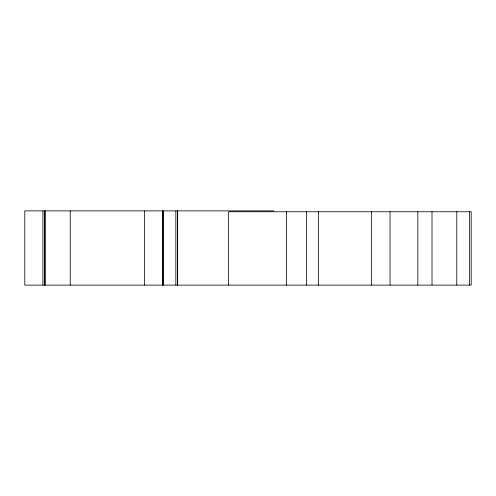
<?xml version="1.0" encoding="UTF-8"?>
<svg xmlns="http://www.w3.org/2000/svg" width="496" height="496" viewBox="0 0 496 496"><rect width="100%" height="100%" fill="white"/><g stroke="black" fill="none" stroke-linecap="round" stroke-linejoin="round"><path stroke-width="0.74" d="M274.003 210.887L24.8 210.887L24.8 285.113L471.2 285.113L471.2 211.755L228.6 211.755L228.6 285.113M469.576 211.755L469.576 285.113M456.797 211.755L456.797 285.113M432.01 211.755L432.01 285.113M417.837 211.755L417.837 285.113M390.03 211.755L390.03 285.113M371.361 211.755L371.361 285.113M318.364 211.755L318.364 285.113M306.621 211.755L306.621 285.113M286.446 211.755L286.446 285.113M177.673 210.887L177.673 285.113M177.512 210.887L177.512 285.113M175.844 210.887L175.844 285.113M163.475 210.887L163.475 285.113M162.812 210.887L162.812 285.113M162.446 210.887L162.446 285.113M144.441 210.887L144.441 285.113M70.234 210.887L70.234 285.113M45.347 210.887L45.347 285.113M42.91 210.887L42.91 285.113M44.504 285.113L44.504 210.887L44.479 285.113"/></g></svg>
